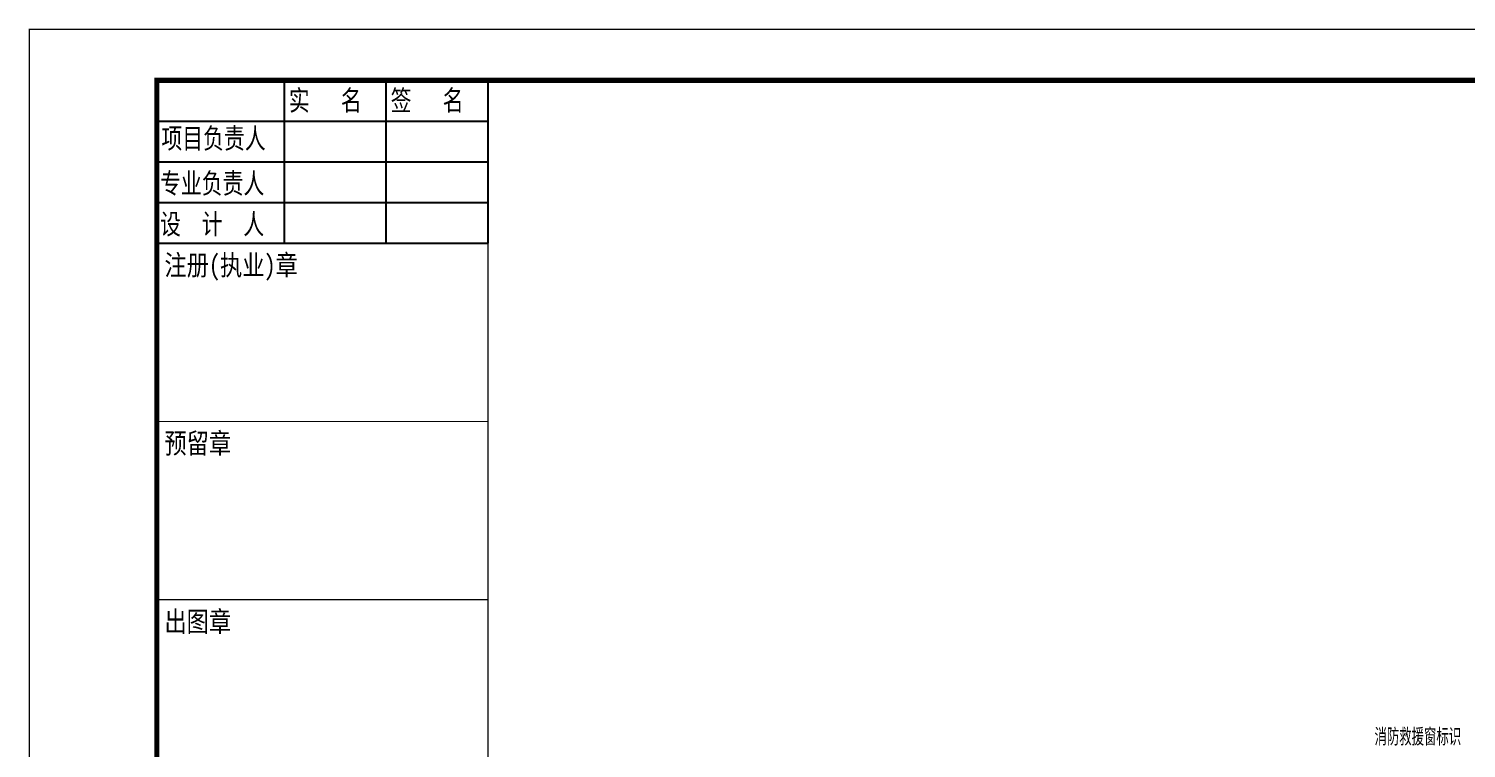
# Model space of a CAD drawing. Extents: x 1738711 to 2346805, y 1189731 to 2516152.
# Drawn here: x 1897814 to 1940140, y 1917935 to 1939128 of the extents above; entities that cross this region are included whole.
import ezdxf
from ezdxf.enums import TextEntityAlignment as Align

# ---------------------------------------------------------------- set-up
doc = ezdxf.new("R2010")
doc.units = 0
doc.header["$LTSCALE"] = 1000
doc.header["$MEASUREMENT"] = 0
doc.layers.add('PUB_TEXT', color=7, linetype='Continuous')
doc.layers.add('TK', color=4, linetype='Continuous')
doc.styles.add('_TCH_DIM', font='SIMPLEX', dxfattribs={"bigfont": 'GBCBIG'})
doc.styles.add('宋体', font='SIMSUN.TTF', dxfattribs={"width": 0.75})

# ---------------------------------------------------------------- blocks, each defined once
blk = doc.blocks.new('herahreaherh')
at = {"layer": 'PUB_TEXT', "color": 7, "style": '_TCH_DIM'}
blk.add_text('消防救援窗标识', height=506.4, dxfattribs=at).set_placement((1937438, 2017115))
blk = doc.blocks.new('章')
at = {"layer": 'TK', "color": 7, "const_width": 0.25}
for points in [[(0, 0), (65, 0), (65, -35), (0, -35)], [(0, -35), (65, -35), (65, -70), (0, -70)], [(0, -70), (65, -70), (65, -105), (0, -105)], [(0, -105), (65, -105), (65, -140), (0, -140)], [(0, -140), (65, -140), (65, -175), (0, -175)]]:
    blk.add_lwpolyline(points, close=True, dxfattribs=at)
at = {"layer": 'TK', "color": 7, "style": '宋体', "width": 0.8}
for s, p in [('注册(执业)章', (1.51, -6.28)), ('预留章', (1.51, -41.28)), ('出图章', (1.51, -76.28)), ('审图章', (1.51, -111.28)), ('竣工章', (1.51, -146.28))]:
    blk.add_text(s, height=4, dxfattribs=at).set_placement(p)
blk = doc.blocks.new('hjashrtahreahe')
for points in [[(2500, 58400), (9000, 58400)], [(2500, 58400), (2500, 55200)], [(5000, 58400), (5000, 55200)], [(7000, 58400), (7000, 55200)], [(9000, 58400), (9000, 55200)], [(2500, 57600), (9000, 57600)], [(2500, 56800), (9000, 56800)], [(2500, 56000), (9000, 56000)], [(2500, 55200), (9000, 55200)]]:
    blk.add_lwpolyline(points)
at = {"layer": 'TK', "color": 7, "const_width": 25}
for points in [[(0, 59400), (84100, 59400), (84100, 0), (0, 0)], [(9000, 55200), (2500, 55200), (2500, 58400), (9000, 58400)]]:
    blk.add_lwpolyline(points, close=True, dxfattribs=at)
at = {"layer": 'TK', "color": 3, "const_width": 100}
blk.add_lwpolyline([(2500, 1000), (2500, 58400), (83100, 58400), (83100, 1000)], close=True, dxfattribs=at)
at = {"xscale": 100, "yscale": 100, "zscale": 100}
blk.add_blockref('章', (2500, 55200), dxfattribs=at)
at = {"style": '宋体', "width": 0.75}
for s, p in [('实   名', (5092, 57806)), ('签   名', (7092, 57806)), ('项目负责人', (2592, 57061)), ('专业负责人', (2565, 56178)), ('设  计  人', (2565, 55378))]:
    blk.add_text(s, height=400, dxfattribs=at).set_placement(p)
at = {"layer": 'TK', "style": '宋体', "width": 0.75}
for tag, height, p in [('项目负责人', 350, (6003, 57089)), ('专业负责人', 350, (6003, 56224)), ('设计人', 350, (6003, 55419)), ('版号1', 250, (77304, 22193)), ('时间1', 250, (82405, 22193)), ('版号2', 250, (77304, 21593)), ('时间2', 250, (82405, 21593)), ('版号3', 250, (77304, 20993)), ('时间3', 250, (82405, 20993)), ('建筑会签', 0.0001, (78978, 2403)), ('电气会签', 0.0001, (82128, 2403)), ('结构会签', 0.0001, (78978, 1803)), ('暖通会签', 0.0001, (82128, 1803)), ('给排水会签', 0.0001, (78978, 1250)), ('智能化会签', 0.0001, (82128, 1250))]:
    blk.add_attdef(tag, text='', height=height, dxfattribs=at).set_placement(p, align=Align.CENTER)
for tag, p in [('合作设计单位', (80816, 48986)), ('版号说明1', (79854, 22318)), ('版号说明2', (79854, 21718)), ('版号说明3', (79854, 21118)), ('浙江绿储科技有限公司', (80545, 16036)), ('百兆瓦级集中式熔盐储能关键', (80545, 14953)), ('设备研发及制造基地项目', (80545, 14603)), ('1#研发楼', (80545, 13636)), ('图名', (80545, 12436)), ('工程编号', (78978, 11461)), ('子项编号', (82128, 11461)), ('建筑', (78978, 10711)), ('图号', (82128, 10711)), ('施工图', (78978, 9961)), ('2023.03', (82128, 9961)), ('审定', (79353, 8461)), ('审核', (79353, 7711)), ('工程负责', (79353, 6961)), ('专业负责', (79353, 6211)), ('设计', (79353, 5461)), ('制图', (79353, 4711)), ('校对', (79353, 3961))]:
    blk.add_attdef(tag, text='', height=250, dxfattribs=at).set_placement(p, align=Align.MIDDLE_CENTER)

msp = doc.modelspace()

# ---------------------------------------------------------------- block references
at = {"xscale": 1.5, "yscale": 1.5, "zscale": 1.5}
msp.add_blockref('hjashrtahreahe', (1897833.1, 1850009.1), dxfattribs=at)
msp.add_blockref('herahreaherh', (0, -99100))

doc.saveas('drawing.dxf')
